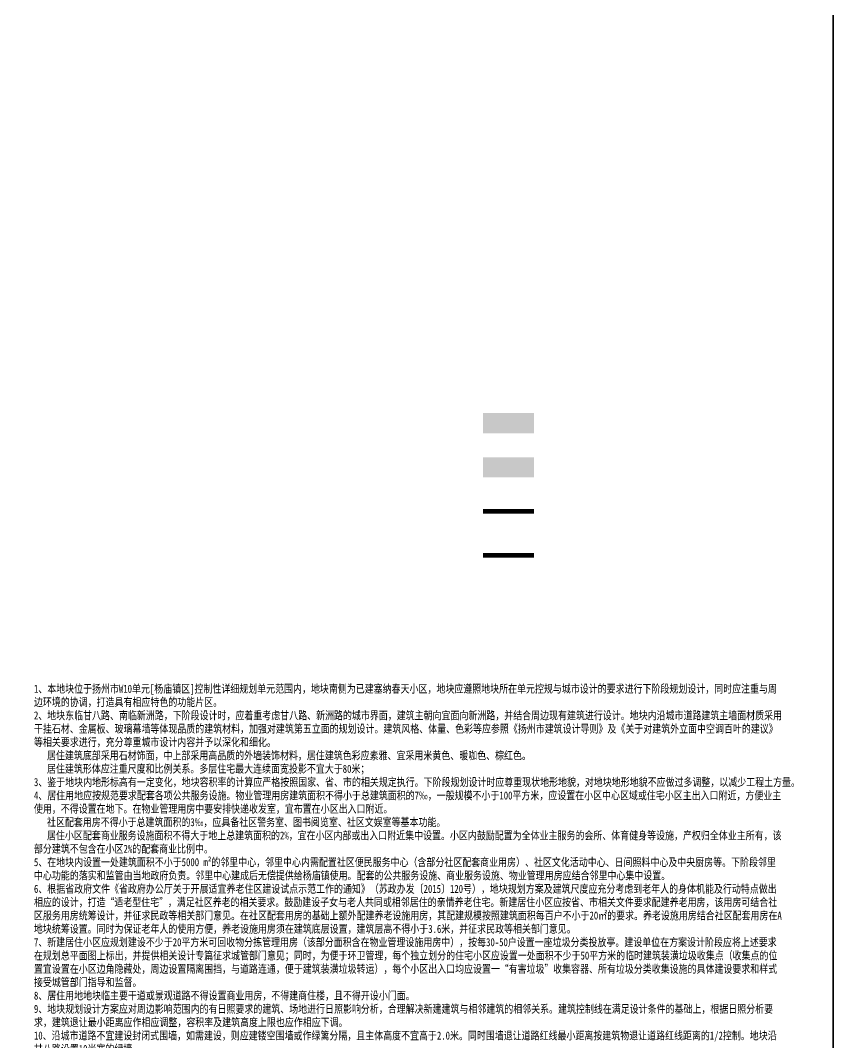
# Model space of a CAD drawing. Header units: millimetres. Extents: x -439850 to 440374, y 3556331 to 3581716.
# Drawn here: x 440201.7 to 440374.5, y 3581314.5 to 3581531.6 of the extents above; entities that cross this region are included whole.
import ezdxf

# ---------------------------------------------------------------- set-up
doc = ezdxf.new("R2010")
doc.units = ezdxf.units.MM
doc.header["$LTSCALE"] = 1000
doc.header["$MEASUREMENT"] = 0
doc.linetypes.add('X3', pattern=[5, 4, -1])
for name, color, linetype in [('02E1水域_H', 131, 'Continuous'), ('03R2二类_H', 50, 'Continuous'), ('17特殊管线', 62, 'Continuous'), ('18标注', 7, 'Continuous'), ('19图框 @ 1', 7, 'Continuous'), ('dx', 250, 'Continuous'), ('TG_SUNBUILD', 41, 'Continuous')]:
    doc.layers.add(name, color=color, linetype=linetype)
doc.styles.add('DIMST', font='', dxfattribs={"width": 0.8})
doc.styles.get('DIMST').set_extended_font_data('SimSun')

msp = doc.modelspace()

# ---------------------------------------------------------------- hatches: boundary and pattern name
at = {"layer": '02E1水域_H'}
msp.add_hatch(color=137, dxfattribs=at).paths.add_polyline_path([(440299.961, 3581448.213), (440299.961, 3581443.941), (440310.843, 3581443.941), (440310.843, 3581448.213)])
at = {"layer": '03R2二类_H', "linetype": 'Continuous'}
msp.add_hatch(color=256, dxfattribs=at).paths.add_polyline_path([(440299.961, 3581438.848), (440310.843, 3581438.848), (440310.843, 3581434.576), (440299.961, 3581434.576)])

# ---------------------------------------------------------------- linework, layer by layer
at = {"layer": '17特殊管线', "color": 44, "linetype": 'X3', "const_width": 1}
msp.add_lwpolyline([(440299.961, 3581427.348), (440310.843, 3581427.348)], dxfattribs=at)
at = {"layer": '17特殊管线', "color": 1, "linetype": 'ByBlock', "const_width": 1}
msp.add_lwpolyline([(440299.961, 3581417.983), (440310.843, 3581417.983)], dxfattribs=at)
at = {"layer": '18标注', "color": 4, "ltscale": 0.02}
msp.add_lwpolyline([(439698.124, 3581173.155), (440374.414, 3581173.155), (440374.414, 3581716.31), (439698.124, 3581716.31)], close=True, dxfattribs=at)
at = {"layer": 'dx', "color": 250, "linetype": 'Continuous', "const_width": 0.1, "flags": 128}
msp.add_lwpolyline([(439698.124, 3581651.321), (440374.414, 3581651.321), (440374.414, 3581173.155), (439698.124, 3581173.155)], close=True, dxfattribs=at)
at = {"layer": 'TG_SUNBUILD', "color": 4}
msp.add_lwpolyline([(439698.124, 3581651.321), (440374.414, 3581651.321), (440374.414, 3581173.155), (439698.124, 3581173.155)], close=True, dxfattribs=at)

# ---------------------------------------------------------------- texts
at = {"layer": '19图框 @ 1', "linetype": 'Continuous', "insert": (440204.557, 3581390.505), "char_height": 1.7, "width": 158.53639, "attachment_point": 1, "style": 'DIMST'}
msp.add_mtext('1、本地块位于扬州市W10单元[杨庙镇区]控制性详细规划单元范围内，地块南侧为已建塞纳春天小区，地块应遵照地块所在单元控规与城市设计的要求进行下阶段规划设计，同时应注重与周边环境的协调，打造具有相应特色的功能片区。\\P2、地块东临甘八路、南临新洲路，下阶段设计时，应着重考虑甘八路、新洲路的城市界面，建筑主朝向宜面向新洲路，并结合周边现有建筑进行设计。地块内沿城市道路建筑主墙面材质采用干挂石材、金属板、玻璃幕墙等体现品质的建筑材料，加强对建筑第五立面的规划设计。建筑风格、体量、色彩等应参照《扬州市建筑设计导则》及《关于对建筑外立面中空调百叶的建议》等相关要求进行，充分尊重城市设计内容并予以深化和细化。\\P   居住建筑底部采用石材饰面，中上部采用高品质的外墙装饰材料，居住建筑色彩应素雅、宜采用米黄色、暖咖色、棕红色。\\P   居住建筑形体应注重尺度和比例关系。多层住宅最大连续面宽投影不宜大于80米；\\P3、鉴于地块内地形标高有一定变化，地块容积率的计算应严格按照国家、省、市的相关规定执行。下阶段规划设计时应尊重现状地形地貌，对地块地形地貌不应做过多调整，以减少工程土方量。\\P4、居住用地应按规范要求配套各项公共服务设施。物业管理用房建筑面积不得小于总建筑面积的7‰，一般规模不小于100平方米，应设置在小区中心区域或住宅小区主出入口附近，方便业主使用，不得设置在地下。在物业管理用房中要安排快递收发室，宜布置在小区出入口附近。\\P   社区配套用房不得小于总建筑面积的3‰，应具备社区警务室、图书阅览室、社区文娱室等基本功能。\\P   居住小区配套商业服务设施面积不得大于地上总建筑面积的2%，宜在小区内部或出入口附近集中设置。小区内鼓励配置为全体业主服务的会所、体育健身等设施，产权归全体业主所有，该部分建筑不包含在小区2%的配套商业比例中。\\P5、在地块内设置一处建筑面积不小于5000 m²的邻里中心，邻里中心内需配置社区便民服务中心（含部分社区配套商业用房）、社区文化活动中心、日间照料中心及中央厨房等。下阶段邻里中心功能的落实和监管由当地政府负责。邻里中心建成后无偿提供给杨庙镇使用。配套的公共服务设施、商业服务设施、物业管理用房应结合邻里中心集中设置。\\P6、根据省政府文件《省政府办公厅关于开展适宜养老住区建设试点示范工作的通知》（苏政办发〔2015〕120号），地块规划方案及建筑尺度应充分考虑到老年人的身体机能及行动特点做出相应的设计，打造“适老型住宅”，满足社区养老的相关要求。鼓励建设子女与老人共同或相邻居住的亲情养老住宅。新建居住小区应按省、市相关文件要求配建养老用房，该用房可结合社区服务用房统筹设计，并征求民政等相关部门意见。在社区配套用房的基础上额外配建养老设施用房，其配建规模按照建筑面积每百户不小于20{\\fSimSun|b0|i0|c129|p49;㎡}的要求。养老设施用房结合社区配套用房在A地块统筹设置。同时为保证老年人的使用方便，养老设施用房须在建筑底层设置，建筑层高不得小于3.6米，并征求民政等相关部门意见。\\P7、新建居住小区应规划建设不少于20平方米可回收物分拣管理用房（该部分面积含在物业管理设施用房中），按每30-50户设置一座垃圾分类投放亭。建设单位在方案设计阶段应将上述要求在规划总平面图上标出，并提供相关设计专篇征求城管部门意见；同时，为便于环卫管理，每个独立划分的住宅小区应设置一处面积不少于50平方米的临时建筑装潢垃圾收集点（收集点的位置宜设置在小区边角隐藏处，周边设置隔离围挡，与道路连通，便于建筑装潢垃圾转运），每个小区出入口均应设置一“有害垃圾”收集容器、所有垃圾分类收集设施的具体建设要求和样式接受城管部门指导和监督。\\P8、居住用地地块临主要干道或景观道路不得设置商业用房，不得建商住楼，且不得开设小门面。\\P9、地块规划设计方案应对周边影响范围内的有日照要求的建筑、场地进行日照影响分析，合理解决新建建筑与相邻建筑的相邻关系。建筑控制线在满足设计条件的基础上，根据日照分析要求，建筑退让最小距离应作相应调整，容积率及建筑高度上限也应作相应下调。\\P10、沿城市道路不宜建设封闭式围墙，如需建设，则应建镂空围墙或作绿篱分隔，且主体高度不宜高于2.0米。同时围墙退让道路红线最小距离按建筑物退让道路红线距离的1/2控制。地块沿甘八路设置10米宽的绿墙。\\P   要推广街区设计理念，鼓励设计项目创新，原则上不再建设大型封闭小区，打造以人为本的活力街区、绿色街区、安全街区和智慧街区。地块北侧东西向支路为小街区道路，道路宽度8.0米。加强街区内部的庭院设计，提升街区风貌和品质，沿街建筑设计应满足人的视角和步行速度视觉体验需求。小街区设计要求具体按《市政府关于推进城市小街区规制规划建设管理工作的实施意见》文件执行，下阶段应采取相应的安保技防措施，确保小区安全。\\P11、新建住宅及公共建筑应配建或预留新能源充电设施，应按住房城乡建设部《关于加强城市电动汽车充电设施规划建设工作的通知》（建规[2015]199号），新建住宅配建停车位预留充电设施建设安装条件，新建的商场、宾馆、医院、办公楼等公共建筑配建停车场和社会停车场，应按不小于总车位10%配建充电设施，同时预留总车位10%的充电设施接口。\\P12、根据《扬州市区地下文物埋藏区土地出让前考古调查、勘探、发掘有关规定（试行）》要求，该地块位于地下文物埋藏区以内，目前文物部门已进行考古并出具意见，同意地块上市。\\P13、土地受让方下阶段应编制环境影响评价报告以确定合适的商业业态和规模。\\P14、地块内的通讯基站在土地出让之前应拆除或迁移。\\P15、地块周边规划道路应与本项目同步建设、同步实施、同步交付使用。\\P16、为最大限度地减少城市开发建设对生态环境的影响，减少强降雨期小区及周边路网的内涝压力,地块径流指标控制系数应按照推进海绵城市建设的相关要求执行。因地制宜采取屋顶绿化、雨水调蓄与收集利用、微地形等措施，规划建设用地面积20000平方米以上新建建筑应建设雨水收集利用设施。下阶段设计每公顷建设用地宜建设不小于100立方米的雨水蓄调池。具体措施可采用降低绿地、花坛、楼间空地的地面高程（可低于地面0.5-1.0米）、道路雨水渗排系统、植被草沟、透水铺装等措施。高层建筑的屋顶蓄水池、低于周围地面标高的运动场、操场、绿地、公园、景观水体等，都可作为雨水调蓄池。\\P17、本图所注单位以米计,坐标系为北京坐标系。', dxfattribs=at)

doc.saveas('drawing.dxf')
